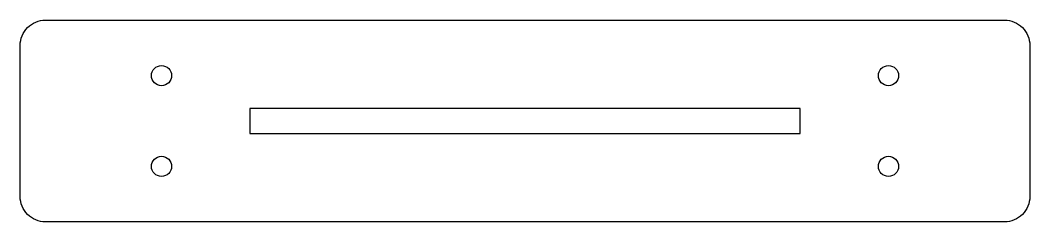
# Model space of a CAD drawing. Header units: millimetres. Extents: x -100 to 100, y -20 to 20.
import ezdxf

# ---------------------------------------------------------------- set-up
doc = ezdxf.new("R2010")
doc.units = ezdxf.units.MM
doc.layers.get('0').update_dxf_attribs({"linetype": 'CONTINUOUS'})

msp = doc.modelspace()

# ---------------------------------------------------------------- linework, layer by layer
msp.add_lwpolyline([(-100, 15, -0.414214), (-95, 20), (95, 20, -0.414214), (100, 15), (100, -15, -0.414214), (95, -20), (-95, -20, -0.414214), (-100, -15)], format="xyb", close=True)
msp.add_lwpolyline([(54.5, 2.5), (-54.5, 2.5), (-54.5, -2.5), (54.5, -2.5)], close=True)
for centre in [(-72, 9), (72, 9), (-72, -9), (72, -9)]:
    msp.add_circle(centre, 2)

doc.saveas('drawing.dxf')
